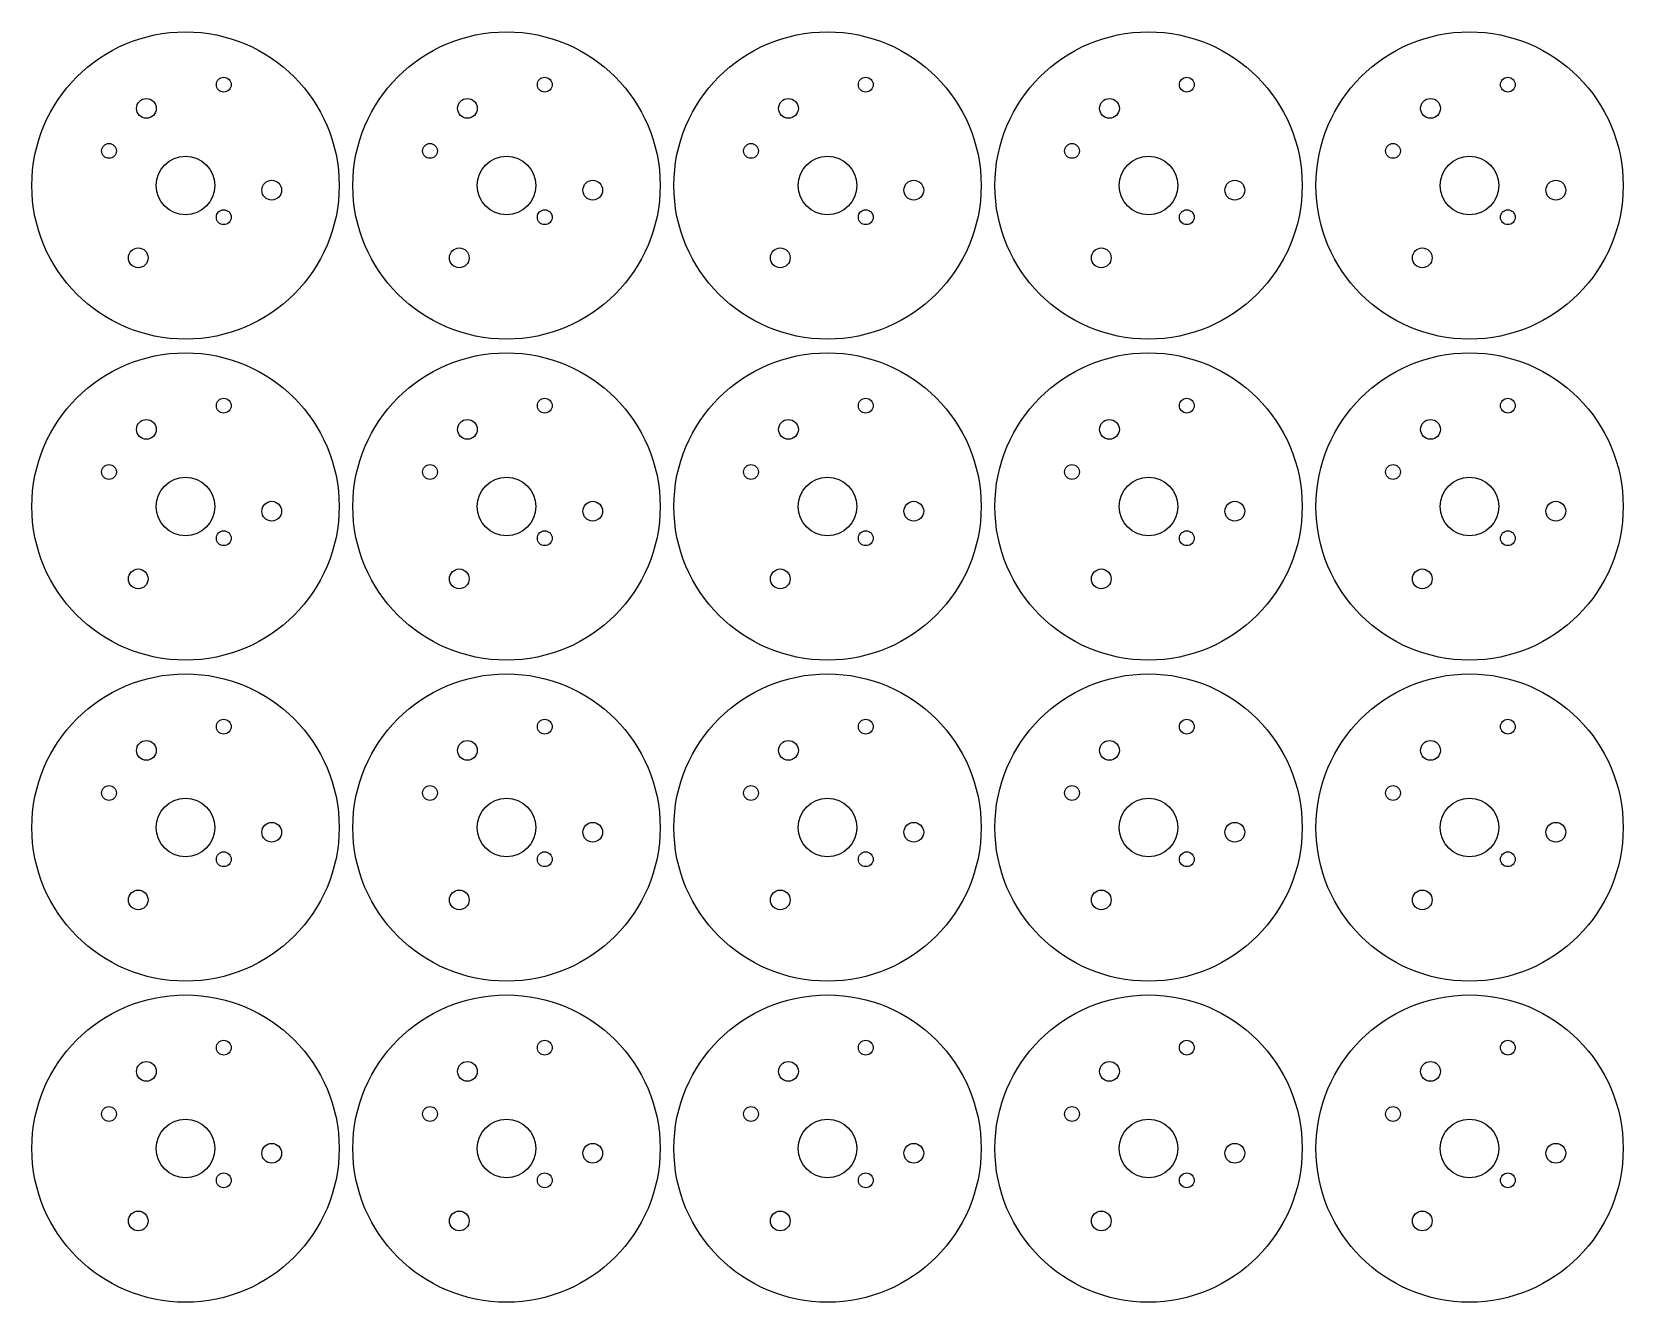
# Model space of a CAD drawing. Header units: millimetres. Extents: x 2011 to 2334, y 1736 to 1993.
import ezdxf

# ---------------------------------------------------------------- set-up
doc = ezdxf.new("R2010")
doc.units = ezdxf.units.MM

# ---------------------------------------------------------------- blocks, each defined once
blk = doc.blocks.new('*U2')
blk.add_circle((0, 0), 1.5)
blk = doc.blocks.new('*U3')
at = {"color": 0, "linetype": 'ByBlock', "lineweight": -2, "transparency": 16777216}
for p, rotation in [((2050.24, 1787.31), 240), ((2050.24, 1760.46), 119.9999999999999)]:
    blk.add_blockref('*U2', p, dxfattribs=dict(at, rotation=rotation))
blk.add_blockref('*U2', (2026.99, 1773.88), dxfattribs=at)
blk = doc.blocks.new('*U4')
blk.add_circle((0, 0), 2)
blk = doc.blocks.new('*U5')
at = {"color": 0, "linetype": 'ByBlock', "lineweight": -2, "transparency": 16777216}
for p, rotation in [((2034.58, 1782.5), 240), ((2059.96, 1765.93), 120)]:
    blk.add_blockref('*U4', p, dxfattribs=dict(at, rotation=rotation))
blk.add_blockref('*U4', (2032.92, 1752.23), dxfattribs=at)
blk = doc.blocks.new('*U13')
blk.add_circle((0, 0), 1.5)
blk = doc.blocks.new('*U15')
at = {"color": 0, "linetype": 'ByBlock', "lineweight": -2, "transparency": 16777216}
for p, rotation in [((2050.24, 1787.31), 240), ((2050.24, 1760.46), 119.9999999999999)]:
    blk.add_blockref('*U13', p, dxfattribs=dict(at, rotation=rotation))
blk.add_blockref('*U13', (2026.99, 1773.88), dxfattribs=at)
blk = doc.blocks.new('*U16')
blk.add_circle((0, 0), 2)
blk = doc.blocks.new('*U17')
at = {"color": 0, "linetype": 'ByBlock', "lineweight": -2, "transparency": 16777216}
for p, rotation in [((2034.58, 1782.5), 240), ((2059.96, 1765.93), 120)]:
    blk.add_blockref('*U16', p, dxfattribs=dict(at, rotation=rotation))
blk.add_blockref('*U16', (2032.92, 1752.23), dxfattribs=at)
blk = doc.blocks.new('*U18')
blk.add_circle((0, 0), 1.5)
blk = doc.blocks.new('*U20')
at = {"color": 0, "linetype": 'ByBlock', "lineweight": -2, "transparency": 16777216}
for p, rotation in [((2050.24, 1787.31), 240), ((2050.24, 1760.46), 119.9999999999999)]:
    blk.add_blockref('*U18', p, dxfattribs=dict(at, rotation=rotation))
blk.add_blockref('*U18', (2026.99, 1773.88), dxfattribs=at)
blk = doc.blocks.new('*U21')
blk.add_circle((0, 0), 2)
blk = doc.blocks.new('*U22')
at = {"color": 0, "linetype": 'ByBlock', "lineweight": -2, "transparency": 16777216}
for p, rotation in [((2034.58, 1782.5), 240), ((2059.96, 1765.93), 120)]:
    blk.add_blockref('*U21', p, dxfattribs=dict(at, rotation=rotation))
blk.add_blockref('*U21', (2032.92, 1752.23), dxfattribs=at)
blk = doc.blocks.new('*U23')
blk.add_circle((0, 0), 1.5)
blk = doc.blocks.new('*U25')
at = {"color": 0, "linetype": 'ByBlock', "lineweight": -2, "transparency": 16777216}
for p, rotation in [((2050.24, 1787.31), 240), ((2050.24, 1760.46), 119.9999999999999)]:
    blk.add_blockref('*U23', p, dxfattribs=dict(at, rotation=rotation))
blk.add_blockref('*U23', (2026.99, 1773.88), dxfattribs=at)
blk = doc.blocks.new('*U26')
blk.add_circle((0, 0), 2)
blk = doc.blocks.new('*U27')
at = {"color": 0, "linetype": 'ByBlock', "lineweight": -2, "transparency": 16777216}
for p, rotation in [((2034.58, 1782.5), 240), ((2059.96, 1765.93), 120)]:
    blk.add_blockref('*U26', p, dxfattribs=dict(at, rotation=rotation))
blk.add_blockref('*U26', (2032.92, 1752.23), dxfattribs=at)
blk = doc.blocks.new('*U28')
blk.add_circle((0, 0), 1.5)
blk = doc.blocks.new('*U30')
at = {"color": 0, "linetype": 'ByBlock', "lineweight": -2, "transparency": 16777216}
for p, rotation in [((2050.24, 1787.31), 240), ((2050.24, 1760.46), 119.9999999999999)]:
    blk.add_blockref('*U28', p, dxfattribs=dict(at, rotation=rotation))
blk.add_blockref('*U28', (2026.99, 1773.88), dxfattribs=at)
blk = doc.blocks.new('*U31')
blk.add_circle((0, 0), 2)
blk = doc.blocks.new('*U32')
at = {"color": 0, "linetype": 'ByBlock', "lineweight": -2, "transparency": 16777216}
for p, rotation in [((2034.58, 1782.5), 240), ((2059.96, 1765.93), 120)]:
    blk.add_blockref('*U31', p, dxfattribs=dict(at, rotation=rotation))
blk.add_blockref('*U31', (2032.92, 1752.23), dxfattribs=at)
blk = doc.blocks.new('*U33')
blk.add_circle((0, 0), 1.5)
blk = doc.blocks.new('*U35')
at = {"color": 0, "linetype": 'ByBlock', "lineweight": -2, "transparency": 16777216}
for p, rotation in [((2050.24, 1787.31), 240), ((2050.24, 1760.46), 119.9999999999999)]:
    blk.add_blockref('*U33', p, dxfattribs=dict(at, rotation=rotation))
blk.add_blockref('*U33', (2026.99, 1773.88), dxfattribs=at)
blk = doc.blocks.new('*U36')
blk.add_circle((0, 0), 2)
blk = doc.blocks.new('*U37')
at = {"color": 0, "linetype": 'ByBlock', "lineweight": -2, "transparency": 16777216}
for p, rotation in [((2034.58, 1782.5), 240), ((2059.96, 1765.93), 120)]:
    blk.add_blockref('*U36', p, dxfattribs=dict(at, rotation=rotation))
blk.add_blockref('*U36', (2032.92, 1752.23), dxfattribs=at)
blk = doc.blocks.new('*U38')
blk.add_circle((0, 0), 1.5)
blk = doc.blocks.new('*U40')
at = {"color": 0, "linetype": 'ByBlock', "lineweight": -2, "transparency": 16777216}
for p, rotation in [((2050.24, 1787.31), 240), ((2050.24, 1760.46), 119.9999999999999)]:
    blk.add_blockref('*U38', p, dxfattribs=dict(at, rotation=rotation))
blk.add_blockref('*U38', (2026.99, 1773.88), dxfattribs=at)
blk = doc.blocks.new('*U41')
blk.add_circle((0, 0), 2)
blk = doc.blocks.new('*U42')
at = {"color": 0, "linetype": 'ByBlock', "lineweight": -2, "transparency": 16777216}
for p, rotation in [((2034.58, 1782.5), 240), ((2059.96, 1765.93), 120)]:
    blk.add_blockref('*U41', p, dxfattribs=dict(at, rotation=rotation))
blk.add_blockref('*U41', (2032.92, 1752.23), dxfattribs=at)
blk = doc.blocks.new('*U43')
blk.add_circle((0, 0), 1.5)
blk = doc.blocks.new('*U45')
at = {"color": 0, "linetype": 'ByBlock', "lineweight": -2, "transparency": 16777216}
for p, rotation in [((2050.24, 1787.31), 240), ((2050.24, 1760.46), 119.9999999999999)]:
    blk.add_blockref('*U43', p, dxfattribs=dict(at, rotation=rotation))
blk.add_blockref('*U43', (2026.99, 1773.88), dxfattribs=at)
blk = doc.blocks.new('*U46')
blk.add_circle((0, 0), 2)
blk = doc.blocks.new('*U47')
at = {"color": 0, "linetype": 'ByBlock', "lineweight": -2, "transparency": 16777216}
for p, rotation in [((2034.58, 1782.5), 240), ((2059.96, 1765.93), 120)]:
    blk.add_blockref('*U46', p, dxfattribs=dict(at, rotation=rotation))
blk.add_blockref('*U46', (2032.92, 1752.23), dxfattribs=at)
blk = doc.blocks.new('*U48')
blk.add_circle((0, 0), 1.5)
blk = doc.blocks.new('*U50')
at = {"color": 0, "linetype": 'ByBlock', "lineweight": -2, "transparency": 16777216}
for p, rotation in [((2050.24, 1787.31), 240), ((2050.24, 1760.46), 119.9999999999999)]:
    blk.add_blockref('*U48', p, dxfattribs=dict(at, rotation=rotation))
blk.add_blockref('*U48', (2026.99, 1773.88), dxfattribs=at)
blk = doc.blocks.new('*U51')
blk.add_circle((0, 0), 2)
blk = doc.blocks.new('*U52')
at = {"color": 0, "linetype": 'ByBlock', "lineweight": -2, "transparency": 16777216}
for p, rotation in [((2034.58, 1782.5), 240), ((2059.96, 1765.93), 120)]:
    blk.add_blockref('*U51', p, dxfattribs=dict(at, rotation=rotation))
blk.add_blockref('*U51', (2032.92, 1752.23), dxfattribs=at)
blk = doc.blocks.new('*U53')
blk.add_circle((0, 0), 1.5)
blk = doc.blocks.new('*U55')
at = {"color": 0, "linetype": 'ByBlock', "lineweight": -2, "transparency": 16777216}
for p, rotation in [((2050.24, 1787.31), 240), ((2050.24, 1760.46), 119.9999999999999)]:
    blk.add_blockref('*U53', p, dxfattribs=dict(at, rotation=rotation))
blk.add_blockref('*U53', (2026.99, 1773.88), dxfattribs=at)
blk = doc.blocks.new('*U56')
blk.add_circle((0, 0), 2)
blk = doc.blocks.new('*U57')
at = {"color": 0, "linetype": 'ByBlock', "lineweight": -2, "transparency": 16777216}
for p, rotation in [((2034.58, 1782.5), 240), ((2059.96, 1765.93), 120)]:
    blk.add_blockref('*U56', p, dxfattribs=dict(at, rotation=rotation))
blk.add_blockref('*U56', (2032.92, 1752.23), dxfattribs=at)
blk = doc.blocks.new('*U58')
blk.add_circle((0, 0), 1.5)
blk = doc.blocks.new('*U60')
at = {"color": 0, "linetype": 'ByBlock', "lineweight": -2, "transparency": 16777216}
for p, rotation in [((2050.24, 1787.31), 240), ((2050.24, 1760.46), 119.9999999999999)]:
    blk.add_blockref('*U58', p, dxfattribs=dict(at, rotation=rotation))
blk.add_blockref('*U58', (2026.99, 1773.88), dxfattribs=at)
blk = doc.blocks.new('*U61')
blk.add_circle((0, 0), 2)
blk = doc.blocks.new('*U62')
at = {"color": 0, "linetype": 'ByBlock', "lineweight": -2, "transparency": 16777216}
for p, rotation in [((2034.58, 1782.5), 240), ((2059.96, 1765.93), 120)]:
    blk.add_blockref('*U61', p, dxfattribs=dict(at, rotation=rotation))
blk.add_blockref('*U61', (2032.92, 1752.23), dxfattribs=at)
blk = doc.blocks.new('*U63')
blk.add_circle((0, 0), 1.5)
blk = doc.blocks.new('*U65')
at = {"color": 0, "linetype": 'ByBlock', "lineweight": -2, "transparency": 16777216}
for p, rotation in [((2050.24, 1787.31), 240), ((2050.24, 1760.46), 119.9999999999999)]:
    blk.add_blockref('*U63', p, dxfattribs=dict(at, rotation=rotation))
blk.add_blockref('*U63', (2026.99, 1773.88), dxfattribs=at)
blk = doc.blocks.new('*U66')
blk.add_circle((0, 0), 2)
blk = doc.blocks.new('*U67')
at = {"color": 0, "linetype": 'ByBlock', "lineweight": -2, "transparency": 16777216}
for p, rotation in [((2034.58, 1782.5), 240), ((2059.96, 1765.93), 120)]:
    blk.add_blockref('*U66', p, dxfattribs=dict(at, rotation=rotation))
blk.add_blockref('*U66', (2032.92, 1752.23), dxfattribs=at)
blk = doc.blocks.new('*U68')
blk.add_circle((0, 0), 1.5)
blk = doc.blocks.new('*U70')
at = {"color": 0, "linetype": 'ByBlock', "lineweight": -2, "transparency": 16777216}
for p, rotation in [((2050.24, 1787.31), 240), ((2050.24, 1760.46), 119.9999999999999)]:
    blk.add_blockref('*U68', p, dxfattribs=dict(at, rotation=rotation))
blk.add_blockref('*U68', (2026.99, 1773.88), dxfattribs=at)
blk = doc.blocks.new('*U71')
blk.add_circle((0, 0), 2)
blk = doc.blocks.new('*U72')
at = {"color": 0, "linetype": 'ByBlock', "lineweight": -2, "transparency": 16777216}
for p, rotation in [((2034.58, 1782.5), 240), ((2059.96, 1765.93), 120)]:
    blk.add_blockref('*U71', p, dxfattribs=dict(at, rotation=rotation))
blk.add_blockref('*U71', (2032.92, 1752.23), dxfattribs=at)
blk = doc.blocks.new('*U73')
blk.add_circle((0, 0), 1.5)
blk = doc.blocks.new('*U75')
at = {"color": 0, "linetype": 'ByBlock', "lineweight": -2, "transparency": 16777216}
for p, rotation in [((2050.24, 1787.31), 240), ((2050.24, 1760.46), 119.9999999999999)]:
    blk.add_blockref('*U73', p, dxfattribs=dict(at, rotation=rotation))
blk.add_blockref('*U73', (2026.99, 1773.88), dxfattribs=at)
blk = doc.blocks.new('*U76')
blk.add_circle((0, 0), 2)
blk = doc.blocks.new('*U77')
at = {"color": 0, "linetype": 'ByBlock', "lineweight": -2, "transparency": 16777216}
for p, rotation in [((2034.58, 1782.5), 240), ((2059.96, 1765.93), 120)]:
    blk.add_blockref('*U76', p, dxfattribs=dict(at, rotation=rotation))
blk.add_blockref('*U76', (2032.92, 1752.23), dxfattribs=at)
blk = doc.blocks.new('*U78')
blk.add_circle((0, 0), 1.5)
blk = doc.blocks.new('*U80')
at = {"color": 0, "linetype": 'ByBlock', "lineweight": -2, "transparency": 16777216}
for p, rotation in [((2050.24, 1787.31), 240), ((2050.24, 1760.46), 119.9999999999999)]:
    blk.add_blockref('*U78', p, dxfattribs=dict(at, rotation=rotation))
blk.add_blockref('*U78', (2026.99, 1773.88), dxfattribs=at)
blk = doc.blocks.new('*U81')
blk.add_circle((0, 0), 2)
blk = doc.blocks.new('*U82')
at = {"color": 0, "linetype": 'ByBlock', "lineweight": -2, "transparency": 16777216}
for p, rotation in [((2034.58, 1782.5), 240), ((2059.96, 1765.93), 120)]:
    blk.add_blockref('*U81', p, dxfattribs=dict(at, rotation=rotation))
blk.add_blockref('*U81', (2032.92, 1752.23), dxfattribs=at)
blk = doc.blocks.new('*U83')
blk.add_circle((0, 0), 1.5)
blk = doc.blocks.new('*U85')
at = {"color": 0, "linetype": 'ByBlock', "lineweight": -2, "transparency": 16777216}
for p, rotation in [((2050.24, 1787.31), 240), ((2050.24, 1760.46), 119.9999999999999)]:
    blk.add_blockref('*U83', p, dxfattribs=dict(at, rotation=rotation))
blk.add_blockref('*U83', (2026.99, 1773.88), dxfattribs=at)
blk = doc.blocks.new('*U86')
blk.add_circle((0, 0), 2)
blk = doc.blocks.new('*U87')
at = {"color": 0, "linetype": 'ByBlock', "lineweight": -2, "transparency": 16777216}
for p, rotation in [((2034.58, 1782.5), 240), ((2059.96, 1765.93), 120)]:
    blk.add_blockref('*U86', p, dxfattribs=dict(at, rotation=rotation))
blk.add_blockref('*U86', (2032.92, 1752.23), dxfattribs=at)
blk = doc.blocks.new('*U88')
blk.add_circle((0, 0), 1.5)
blk = doc.blocks.new('*U90')
at = {"color": 0, "linetype": 'ByBlock', "lineweight": -2, "transparency": 16777216}
for p, rotation in [((2050.24, 1787.31), 240), ((2050.24, 1760.46), 119.9999999999999)]:
    blk.add_blockref('*U88', p, dxfattribs=dict(at, rotation=rotation))
blk.add_blockref('*U88', (2026.99, 1773.88), dxfattribs=at)
blk = doc.blocks.new('*U91')
blk.add_circle((0, 0), 2)
blk = doc.blocks.new('*U92')
at = {"color": 0, "linetype": 'ByBlock', "lineweight": -2, "transparency": 16777216}
for p, rotation in [((2034.58, 1782.5), 240), ((2059.96, 1765.93), 120)]:
    blk.add_blockref('*U91', p, dxfattribs=dict(at, rotation=rotation))
blk.add_blockref('*U91', (2032.92, 1752.23), dxfattribs=at)
blk = doc.blocks.new('*U93')
blk.add_circle((0, 0), 1.5)
blk = doc.blocks.new('*U95')
at = {"color": 0, "linetype": 'ByBlock', "lineweight": -2, "transparency": 16777216}
for p, rotation in [((2050.24, 1787.31), 240), ((2050.24, 1760.46), 119.9999999999999)]:
    blk.add_blockref('*U93', p, dxfattribs=dict(at, rotation=rotation))
blk.add_blockref('*U93', (2026.99, 1773.88), dxfattribs=at)
blk = doc.blocks.new('*U96')
blk.add_circle((0, 0), 2)
blk = doc.blocks.new('*U97')
at = {"color": 0, "linetype": 'ByBlock', "lineweight": -2, "transparency": 16777216}
for p, rotation in [((2034.58, 1782.5), 240), ((2059.96, 1765.93), 120)]:
    blk.add_blockref('*U96', p, dxfattribs=dict(at, rotation=rotation))
blk.add_blockref('*U96', (2032.92, 1752.23), dxfattribs=at)
blk = doc.blocks.new('*U98')
blk.add_circle((0, 0), 1.5)
blk = doc.blocks.new('*U100')
at = {"color": 0, "linetype": 'ByBlock', "lineweight": -2, "transparency": 16777216}
for p, rotation in [((2050.24, 1787.31), 240), ((2050.24, 1760.46), 119.9999999999999)]:
    blk.add_blockref('*U98', p, dxfattribs=dict(at, rotation=rotation))
blk.add_blockref('*U98', (2026.99, 1773.88), dxfattribs=at)
blk = doc.blocks.new('*U101')
blk.add_circle((0, 0), 2)
blk = doc.blocks.new('*U102')
at = {"color": 0, "linetype": 'ByBlock', "lineweight": -2, "transparency": 16777216}
for p, rotation in [((2034.58, 1782.5), 240), ((2059.96, 1765.93), 120)]:
    blk.add_blockref('*U101', p, dxfattribs=dict(at, rotation=rotation))
blk.add_blockref('*U101', (2032.92, 1752.23), dxfattribs=at)
blk = doc.blocks.new('*U103')
blk.add_circle((0, 0), 1.5)
blk = doc.blocks.new('*U105')
at = {"color": 0, "linetype": 'ByBlock', "lineweight": -2, "transparency": 16777216}
for p, rotation in [((2050.24, 1787.31), 240), ((2050.24, 1760.46), 119.9999999999999)]:
    blk.add_blockref('*U103', p, dxfattribs=dict(at, rotation=rotation))
blk.add_blockref('*U103', (2026.99, 1773.88), dxfattribs=at)
blk = doc.blocks.new('*U106')
blk.add_circle((0, 0), 2)
blk = doc.blocks.new('*U107')
at = {"color": 0, "linetype": 'ByBlock', "lineweight": -2, "transparency": 16777216}
for p, rotation in [((2034.58, 1782.5), 240), ((2059.96, 1765.93), 120)]:
    blk.add_blockref('*U106', p, dxfattribs=dict(at, rotation=rotation))
blk.add_blockref('*U106', (2032.92, 1752.23), dxfattribs=at)

msp = doc.modelspace()

# ---------------------------------------------------------------- linework, layer by layer
for centre, radius in [((2042.49, 1961.88), 31.11), ((2107.49, 1961.88), 31.11), ((2172.49, 1961.88), 31.11), ((2237.49, 1961.88), 31.11), ((2302.49, 1961.88), 31.11), ((2050.24, 1982.31), 1.5), ((2115.24, 1982.31), 1.5), ((2180.24, 1982.31), 1.5), ((2245.24, 1982.31), 1.5), ((2310.24, 1982.31), 1.5), ((2034.58, 1977.5), 2), ((2099.58, 1977.5), 2), ((2164.58, 1977.5), 2), ((2229.58, 1977.5), 2), ((2294.58, 1977.5), 2), ((2026.99, 1968.88), 1.5), ((2091.99, 1968.88), 1.5), ((2156.99, 1968.88), 1.5), ((2221.99, 1968.88), 1.5), ((2286.99, 1968.88), 1.5), ((2042.49, 1961.88), 5.94), ((2107.49, 1961.88), 5.94), ((2172.49, 1961.88), 5.94), ((2237.49, 1961.88), 5.94), ((2302.49, 1961.88), 5.94), ((2059.96, 1960.93), 2), ((2124.96, 1960.93), 2), ((2189.96, 1960.93), 2), ((2254.96, 1960.93), 2), ((2319.96, 1960.93), 2), ((2050.24, 1955.46), 1.5), ((2115.24, 1955.46), 1.5), ((2180.24, 1955.46), 1.5), ((2245.24, 1955.46), 1.5), ((2310.24, 1955.46), 1.5), ((2032.92, 1947.23), 2), ((2097.92, 1947.23), 2), ((2162.92, 1947.23), 2), ((2227.92, 1947.23), 2), ((2292.92, 1947.23), 2), ((2042.49, 1896.88), 31.11), ((2107.49, 1896.88), 31.11), ((2172.49, 1896.88), 31.11), ((2237.49, 1896.88), 31.11), ((2302.49, 1896.88), 31.11), ((2050.24, 1917.31), 1.5), ((2115.24, 1917.31), 1.5), ((2180.24, 1917.31), 1.5), ((2245.24, 1917.31), 1.5), ((2310.24, 1917.31), 1.5), ((2034.58, 1912.5), 2), ((2099.58, 1912.5), 2), ((2164.58, 1912.5), 2), ((2229.58, 1912.5), 2), ((2294.58, 1912.5), 2), ((2026.99, 1903.88), 1.5), ((2091.99, 1903.88), 1.5), ((2156.99, 1903.88), 1.5), ((2221.99, 1903.88), 1.5), ((2286.99, 1903.88), 1.5), ((2042.49, 1896.88), 5.94), ((2107.49, 1896.88), 5.94), ((2172.49, 1896.88), 5.94), ((2237.49, 1896.88), 5.94), ((2302.49, 1896.88), 5.94), ((2059.96, 1895.93), 2), ((2124.96, 1895.93), 2), ((2189.96, 1895.93), 2), ((2254.96, 1895.93), 2), ((2319.96, 1895.93), 2), ((2050.24, 1890.46), 1.5), ((2115.24, 1890.46), 1.5), ((2180.24, 1890.46), 1.5), ((2245.24, 1890.46), 1.5), ((2310.24, 1890.46), 1.5), ((2032.92, 1882.23), 2), ((2097.92, 1882.23), 2), ((2162.92, 1882.23), 2), ((2227.92, 1882.23), 2), ((2292.92, 1882.23), 2), ((2042.49, 1831.88), 31.11), ((2107.49, 1831.88), 31.11), ((2172.49, 1831.88), 31.11), ((2237.49, 1831.88), 31.11), ((2302.49, 1831.88), 31.11), ((2050.24, 1852.31), 1.5), ((2115.24, 1852.31), 1.5), ((2180.24, 1852.31), 1.5), ((2245.24, 1852.31), 1.5), ((2310.24, 1852.31), 1.5), ((2034.58, 1847.5), 2), ((2099.58, 1847.5), 2), ((2164.58, 1847.5), 2), ((2229.58, 1847.5), 2), ((2294.58, 1847.5), 2), ((2026.99, 1838.88), 1.5), ((2091.99, 1838.88), 1.5), ((2156.99, 1838.88), 1.5), ((2221.99, 1838.88), 1.5), ((2286.99, 1838.88), 1.5), ((2042.49, 1831.88), 5.94), ((2107.49, 1831.88), 5.94), ((2172.49, 1831.88), 5.94), ((2237.49, 1831.88), 5.94), ((2302.49, 1831.88), 5.94), ((2059.96, 1830.93), 2), ((2124.96, 1830.93), 2), ((2189.96, 1830.93), 2), ((2254.96, 1830.93), 2), ((2319.96, 1830.93), 2), ((2050.24, 1825.46), 1.5), ((2115.24, 1825.46), 1.5), ((2180.24, 1825.46), 1.5), ((2245.24, 1825.46), 1.5), ((2310.24, 1825.46), 1.5), ((2032.92, 1817.23), 2), ((2097.92, 1817.23), 2), ((2162.92, 1817.23), 2), ((2227.92, 1817.23), 2), ((2292.92, 1817.23), 2), ((2042.49, 1766.88), 31.11), ((2107.49, 1766.88), 31.11), ((2172.49, 1766.88), 31.11), ((2237.49, 1766.88), 31.11), ((2302.49, 1766.88), 31.11), ((2050.24, 1787.31), 1.5), ((2115.24, 1787.31), 1.5), ((2180.24, 1787.31), 1.5), ((2245.24, 1787.31), 1.5), ((2310.24, 1787.31), 1.5), ((2034.58, 1782.5), 2), ((2099.58, 1782.5), 2), ((2164.58, 1782.5), 2), ((2229.58, 1782.5), 2), ((2294.58, 1782.5), 2), ((2026.99, 1773.88), 1.5), ((2042.49, 1766.88), 5.94), ((2091.99, 1773.88), 1.5), ((2107.49, 1766.88), 5.94), ((2156.99, 1773.88), 1.5), ((2172.49, 1766.88), 5.94), ((2221.99, 1773.88), 1.5), ((2237.49, 1766.88), 5.94), ((2286.99, 1773.88), 1.5), ((2302.49, 1766.88), 5.94), ((2059.96, 1765.93), 2), ((2124.96, 1765.93), 2), ((2189.96, 1765.93), 2), ((2254.96, 1765.93), 2), ((2319.96, 1765.93), 2), ((2050.24, 1760.46), 1.5), ((2115.24, 1760.46), 1.5), ((2180.24, 1760.46), 1.5), ((2245.24, 1760.46), 1.5), ((2310.24, 1760.46), 1.5), ((2032.92, 1752.23), 2), ((2097.92, 1752.23), 2), ((2162.92, 1752.23), 2), ((2227.92, 1752.23), 2), ((2292.92, 1752.23), 2)]:
    msp.add_circle(centre, radius)

# ---------------------------------------------------------------- block references
for name, p in [('*U25', (0, 195)), ('*U45', (65, 195)), ('*U65', (130, 195)), ('*U85', (195, 195)), ('*U105', (260, 195)), ('*U27', (0, 195)), ('*U47', (65, 195)), ('*U67', (130, 195)), ('*U87', (195, 195)), ('*U107', (260, 195)), ('*U20', (0, 130)), ('*U40', (65, 130)), ('*U60', (130, 130)), ('*U80', (195, 130)), ('*U100', (260, 130)), ('*U22', (0, 130)), ('*U42', (65, 130)), ('*U62', (130, 130)), ('*U82', (195, 130)), ('*U102', (260, 130)), ('*U15', (0, 65)), ('*U35', (65, 65)), ('*U55', (130, 65)), ('*U75', (195, 65)), ('*U95', (260, 65)), ('*U17', (0, 65)), ('*U37', (65, 65)), ('*U57', (130, 65)), ('*U77', (195, 65)), ('*U97', (260, 65)), ('*U3', (0, 0)), ('*U30', (65, 0)), ('*U50', (130, 0)), ('*U70', (195, 0)), ('*U90', (260, 0)), ('*U5', (0, 0)), ('*U32', (65, 0)), ('*U52', (130, 0)), ('*U72', (195, 0)), ('*U92', (260, 0))]:
    msp.add_blockref(name, p)

doc.saveas('drawing.dxf')
